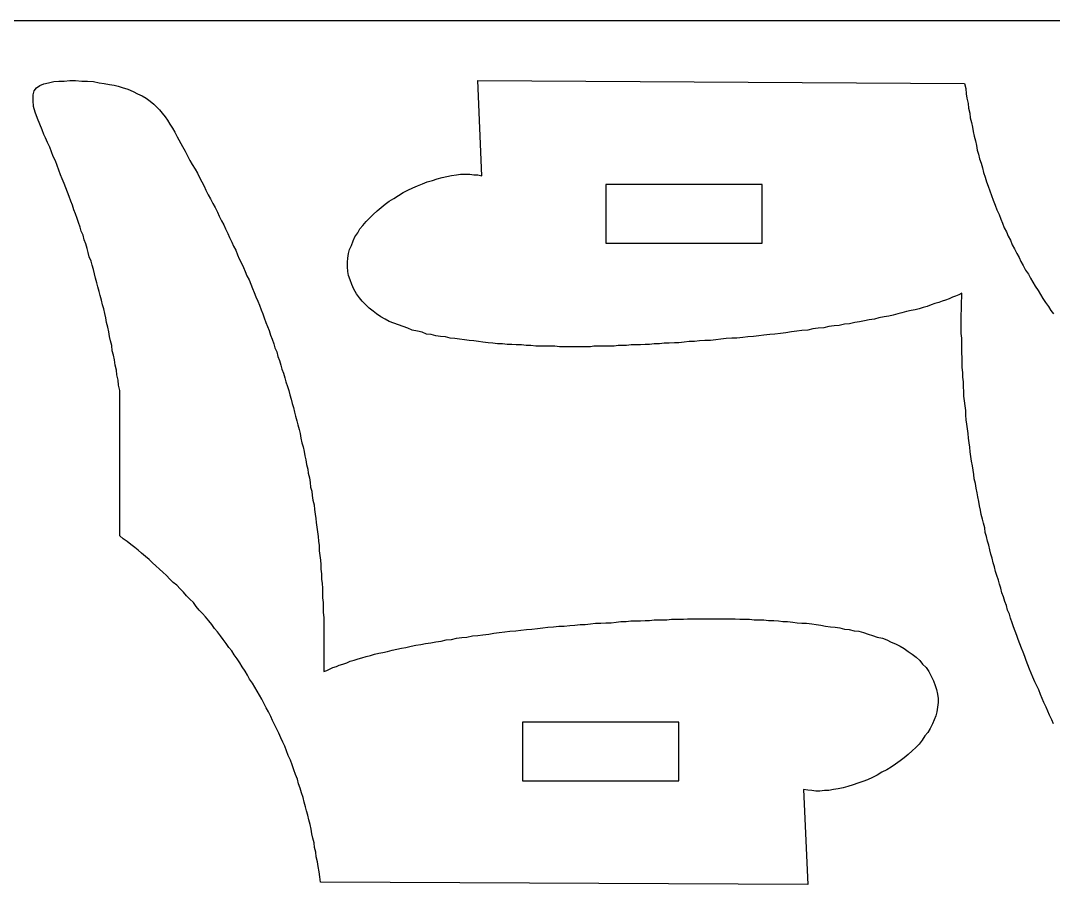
# Model space of a CAD drawing. Extents: x 11 to 591, y 39 to 419.
# Drawn here: x 80.23 to 125.15, y 191.41 to 228.96 of the extents above; entities that cross this region are included whole.
import ezdxf

# ---------------------------------------------------------------- set-up
doc = ezdxf.new("R2010")
doc.units = 0
doc.layers.get('0').update_dxf_attribs({"linetype": 'CONTINUOUS'})

msp = doc.modelspace()

# ---------------------------------------------------------------- linework, layer by layer
at = {"color": 5}
msp.add_line((11.215419, 228.955266), (591.140419, 228.955266), dxfattribs=at)
at = {"color": 3}
for p, q in [((80.815419, 225.905266), (80.915419, 226.030266)), ((80.915419, 226.030266), (81.065419, 226.130266)), ((81.065419, 226.130266), (81.240419, 226.205266)), ((81.240419, 226.205266), (81.440419, 226.255266)), ((81.440419, 226.255266), (81.665419, 226.305266)), ((81.665419, 226.305266), (81.890419, 226.330266)), ((81.890419, 226.330266), (82.115419, 226.330266)), ((82.115419, 226.330266), (82.365419, 226.355266)), ((82.365419, 226.355266), (82.615419, 226.355266)), ((82.615419, 226.355266), (82.890419, 226.330266)), ((82.890419, 226.330266), (83.140419, 226.330266)), ((83.140419, 226.330266), (83.390419, 226.305266)), ((83.390419, 226.305266), (83.640419, 226.255266)), ((83.640419, 226.255266), (83.865419, 226.230266)), ((83.865419, 226.230266), (84.090419, 226.180266)), ((84.090419, 226.180266), (84.290419, 226.155266)), ((84.290419, 226.155266), (84.465419, 226.105266)), ((84.465419, 226.105266), (84.640419, 226.055266)), ((84.640419, 226.055266), (84.890419, 225.980266)), ((84.890419, 225.980266), (85.115419, 225.880266)), ((100.290419, 222.205266), (100.115419, 226.355266)), ((100.115419, 226.355266), (121.290419, 226.230266)), ((121.290419, 226.230266), (121.340419, 226.005266)), ((121.340419, 226.005266), (121.365419, 225.780266)), ((80.765419, 225.730266), (80.815419, 225.905266)), ((80.765419, 225.480266), (80.765419, 225.730266)), ((85.115419, 225.880266), (85.315419, 225.780266)), ((85.315419, 225.780266), (85.515419, 225.680266)), ((85.515419, 225.680266), (85.690419, 225.580266)), ((85.690419, 225.580266), (85.865419, 225.455266)), ((121.365419, 225.780266), (121.390419, 225.580266)), ((121.390419, 225.580266), (121.440419, 225.355266)), ((80.790419, 225.230266), (80.765419, 225.480266)), ((80.865419, 224.980266), (80.790419, 225.230266)), ((85.865419, 225.455266), (86.015419, 225.330266)), ((86.015419, 225.330266), (86.140419, 225.205266)), ((86.140419, 225.205266), (86.265419, 225.080266)), ((86.265419, 225.080266), (86.390419, 224.930266)), ((121.440419, 225.355266), (121.465419, 225.155266)), ((121.465419, 225.155266), (121.515419, 224.930266)), ((80.965419, 224.705266), (80.865419, 224.980266)), ((81.065419, 224.455266), (80.965419, 224.705266)), ((86.390419, 224.930266), (86.515419, 224.780266)), ((86.515419, 224.780266), (86.615419, 224.630266)), ((86.615419, 224.630266), (86.715419, 224.455266)), ((121.515419, 224.930266), (121.540419, 224.730266)), ((121.540419, 224.730266), (121.590419, 224.530266)), ((81.165419, 224.205266), (81.065419, 224.455266)), ((81.240419, 224.005266), (81.165419, 224.205266)), ((86.715419, 224.455266), (86.840419, 224.280266)), ((86.840419, 224.280266), (86.940419, 224.105266)), ((121.590419, 224.530266), (121.640419, 224.330266)), ((121.640419, 224.330266), (121.665419, 224.130266)), ((81.315419, 223.855266), (81.240419, 224.005266)), ((81.390419, 223.655266), (81.315419, 223.855266)), ((86.940419, 224.105266), (87.040419, 223.905266)), ((87.040419, 223.905266), (87.265419, 223.480266)), ((121.665419, 224.130266), (121.715419, 223.930266)), ((121.715419, 223.930266), (121.765419, 223.730266)), ((121.765419, 223.730266), (121.815419, 223.530266)), ((81.490419, 223.455266), (81.390419, 223.655266)), ((81.565419, 223.255266), (81.490419, 223.455266)), ((87.265419, 223.480266), (87.390419, 223.280266)), ((87.390419, 223.280266), (87.490419, 223.080266)), ((121.815419, 223.530266), (121.840419, 223.330266)), ((121.840419, 223.330266), (121.890419, 223.155266)), ((81.640419, 223.055266), (81.565419, 223.255266)), ((81.740419, 222.855266), (81.640419, 223.055266)), ((81.815419, 222.655266), (81.740419, 222.855266)), ((87.490419, 223.080266), (87.590419, 222.880266)), ((87.590419, 222.880266), (87.690419, 222.705266)), ((121.890419, 223.155266), (121.940419, 222.955266)), ((121.940419, 222.955266), (122.015419, 222.755266)), ((81.890419, 222.455266), (81.815419, 222.655266)), ((81.965419, 222.255266), (81.890419, 222.455266)), ((87.690419, 222.705266), (87.815419, 222.505266)), ((87.815419, 222.505266), (87.915419, 222.330266)), ((122.015419, 222.755266), (122.065419, 222.555266)), ((122.065419, 222.555266), (122.115419, 222.355266)), ((82.040419, 222.080266), (81.965419, 222.255266)), ((82.115419, 221.880266), (82.040419, 222.080266)), ((87.915419, 222.330266), (88.015419, 222.130266)), ((88.015419, 222.130266), (88.115419, 221.955266)), ((88.115419, 221.955266), (88.215419, 221.755266)), ((97.715419, 221.855266), (97.915419, 221.955266)), ((97.915419, 221.955266), (98.140419, 222.005266)), ((98.140419, 222.005266), (98.340419, 222.080266)), ((98.340419, 222.080266), (98.565419, 222.130266)), ((98.565419, 222.130266), (98.765419, 222.180266)), ((98.765419, 222.180266), (98.965419, 222.230266)), ((98.965419, 222.230266), (99.190419, 222.255266)), ((99.190419, 222.255266), (99.365419, 222.280266)), ((99.365419, 222.280266), (99.565419, 222.280266)), ((99.565419, 222.280266), (99.765419, 222.280266)), ((99.765419, 222.280266), (99.940419, 222.255266)), ((99.940419, 222.255266), (100.115419, 222.255266)), ((100.115419, 222.255266), (100.290419, 222.205266)), ((122.115419, 222.355266), (122.190419, 222.155266)), ((122.190419, 222.155266), (122.240419, 221.955266)), ((122.240419, 221.955266), (122.315419, 221.755266)), ((82.190419, 221.680266), (82.115419, 221.880266)), ((82.265419, 221.505266), (82.190419, 221.680266)), ((82.340419, 221.305266), (82.265419, 221.505266)), ((88.215419, 221.755266), (88.290419, 221.580266)), ((88.290419, 221.580266), (88.390419, 221.380266)), ((96.665419, 221.355266), (96.865419, 221.480266)), ((96.865419, 221.480266), (97.065419, 221.580266)), ((97.065419, 221.580266), (97.290419, 221.680266)), ((97.290419, 221.680266), (97.490419, 221.780266)), ((97.490419, 221.780266), (97.715419, 221.855266)), ((122.315419, 221.755266), (122.390419, 221.555266)), ((122.390419, 221.555266), (122.465419, 221.355266)), ((82.415419, 221.105266), (82.340419, 221.305266)), ((82.490419, 220.930266), (82.415419, 221.105266)), ((88.390419, 221.380266), (88.490419, 221.205266)), ((88.490419, 221.205266), (88.590419, 221.005266)), ((96.090419, 220.980266), (96.265419, 221.105266)), ((96.265419, 221.105266), (96.465419, 221.230266)), ((96.465419, 221.230266), (96.665419, 221.355266)), ((122.465419, 221.355266), (122.540419, 221.155266)), ((122.540419, 221.155266), (122.615419, 220.930266)), ((82.540419, 220.730266), (82.490419, 220.930266)), ((82.615419, 220.555266), (82.540419, 220.730266)), ((88.590419, 221.005266), (88.690419, 220.830266)), ((88.690419, 220.830266), (88.790419, 220.630266)), ((88.790419, 220.630266), (88.865419, 220.455266)), ((95.565419, 220.530266), (95.740419, 220.680266)), ((95.740419, 220.680266), (95.915419, 220.830266)), ((95.915419, 220.830266), (96.090419, 220.980266)), ((122.615419, 220.930266), (122.690419, 220.730266)), ((122.690419, 220.730266), (122.790419, 220.530266)), ((82.690419, 220.355266), (82.615419, 220.555266)), ((82.740419, 220.180266), (82.690419, 220.355266)), ((82.815419, 219.980266), (82.740419, 220.180266)), ((88.865419, 220.455266), (88.965419, 220.255266)), ((88.965419, 220.255266), (89.065419, 220.080266)), ((95.115419, 220.055266), (95.265419, 220.230266)), ((95.265419, 220.230266), (95.415419, 220.380266)), ((95.415419, 220.380266), (95.565419, 220.530266)), ((122.790419, 220.530266), (122.865419, 220.330266)), ((122.865419, 220.330266), (122.940419, 220.155266)), ((122.940419, 220.155266), (123.015419, 219.955266)), ((82.865419, 219.805266), (82.815419, 219.980266)), ((82.940419, 219.630266), (82.865419, 219.805266)), ((89.065419, 220.080266), (89.140419, 219.905266)), ((89.140419, 219.905266), (89.240419, 219.705266)), ((89.240419, 219.705266), (89.315419, 219.530266)), ((94.765419, 219.555266), (94.890419, 219.730266)), ((94.890419, 219.730266), (94.990419, 219.905266)), ((94.990419, 219.905266), (95.115419, 220.055266)), ((123.015419, 219.955266), (123.115419, 219.780266)), ((123.115419, 219.780266), (123.190419, 219.580266)), ((82.990419, 219.430266), (82.940419, 219.630266)), ((83.065419, 219.255266), (82.990419, 219.430266)), ((83.115419, 219.055266), (83.065419, 219.255266)), ((89.315419, 219.530266), (89.415419, 219.330266)), ((89.415419, 219.330266), (89.490419, 219.155266)), ((94.615419, 219.180266), (94.690419, 219.380266)), ((94.690419, 219.380266), (94.765419, 219.555266)), ((123.190419, 219.580266), (123.290419, 219.405266)), ((123.290419, 219.405266), (123.365419, 219.205266)), ((83.165419, 218.880266), (83.115419, 219.055266)), ((83.215419, 218.680266), (83.165419, 218.880266)), ((89.490419, 219.155266), (89.590419, 218.980266)), ((89.590419, 218.980266), (89.665419, 218.780266)), ((94.465419, 218.630266), (94.490419, 218.830266)), ((94.490419, 218.830266), (94.540419, 219.005266)), ((94.540419, 219.005266), (94.615419, 219.180266)), ((123.365419, 219.205266), (123.465419, 219.030266)), ((123.465419, 219.030266), (123.565419, 218.830266)), ((123.565419, 218.830266), (123.665419, 218.655266)), ((83.290419, 218.505266), (83.215419, 218.680266)), ((83.340419, 218.330266), (83.290419, 218.505266)), ((89.665419, 218.780266), (89.740419, 218.605266)), ((89.740419, 218.605266), (89.840419, 218.405266)), ((89.840419, 218.405266), (89.915419, 218.230266)), ((94.440419, 218.455266), (94.465419, 218.630266)), ((94.440419, 218.255266), (94.440419, 218.455266)), ((123.665419, 218.655266), (123.740419, 218.480266)), ((123.740419, 218.480266), (123.840419, 218.305266)), ((83.390419, 218.130266), (83.340419, 218.330266)), ((83.440419, 217.955266), (83.390419, 218.130266)), ((83.490419, 217.755266), (83.440419, 217.955266)), ((89.915419, 218.230266), (89.990419, 218.055266)), ((89.990419, 218.055266), (90.065419, 217.855266)), ((94.465419, 218.055266), (94.440419, 218.255266)), ((94.490419, 217.880266), (94.465419, 218.055266)), ((123.840419, 218.305266), (123.940419, 218.105266)), ((123.940419, 218.105266), (124.065419, 217.930266)), ((124.065419, 217.930266), (124.165419, 217.755266)), ((83.540419, 217.555266), (83.490419, 217.755266)), ((83.590419, 217.380266), (83.540419, 217.555266)), ((90.065419, 217.855266), (90.165419, 217.680266)), ((90.165419, 217.680266), (90.240419, 217.505266)), ((90.240419, 217.505266), (90.315419, 217.305266)), ((94.565419, 217.680266), (94.490419, 217.880266)), ((94.640419, 217.480266), (94.565419, 217.680266)), ((94.715419, 217.280266), (94.640419, 217.480266)), ((124.165419, 217.755266), (124.265419, 217.580266)), ((124.265419, 217.580266), (124.365419, 217.405266)), ((83.640419, 217.180266), (83.590419, 217.380266)), ((83.690419, 217.005266), (83.640419, 217.180266)), ((83.740419, 216.805266), (83.690419, 217.005266)), ((90.315419, 217.305266), (90.390419, 217.130266)), ((90.390419, 217.130266), (90.465419, 216.955266)), ((94.840419, 217.080266), (94.715419, 217.280266)), ((94.965419, 216.905266), (94.840419, 217.080266)), ((121.040419, 217.030266), (120.890419, 216.980266)), ((121.165419, 217.105266), (121.040419, 217.030266)), ((121.140419, 216.005266), (121.165419, 217.105266)), ((124.365419, 217.405266), (124.490419, 217.230266)), ((124.490419, 217.230266), (124.590419, 217.055266)), ((124.590419, 217.055266), (124.690419, 216.880266)), ((83.790419, 216.605266), (83.740419, 216.805266)), ((83.840419, 216.430266), (83.790419, 216.605266)), ((90.465419, 216.955266), (90.540419, 216.755266)), ((90.540419, 216.755266), (90.615419, 216.580266)), ((90.615419, 216.580266), (90.690419, 216.380266)), ((95.090419, 216.755266), (94.965419, 216.905266)), ((95.240419, 216.605266), (95.090419, 216.755266)), ((95.390419, 216.455266), (95.240419, 216.605266)), ((119.840419, 216.605266), (119.665419, 216.530266)), ((119.990419, 216.655266), (119.840419, 216.605266)), ((120.165419, 216.705266), (119.990419, 216.655266)), ((120.315419, 216.755266), (120.165419, 216.705266)), ((120.465419, 216.805266), (120.315419, 216.755266)), ((120.615419, 216.855266), (120.465419, 216.805266)), ((120.765419, 216.930266), (120.615419, 216.855266)), ((120.890419, 216.980266), (120.765419, 216.930266)), ((124.690419, 216.880266), (124.815419, 216.705266)), ((124.815419, 216.705266), (124.940419, 216.530266)), ((83.890419, 216.230266), (83.840419, 216.430266)), ((83.940419, 216.030266), (83.890419, 216.230266)), ((90.690419, 216.380266), (90.765419, 216.205266)), ((90.765419, 216.205266), (90.815419, 216.030266)), ((95.565419, 216.330266), (95.390419, 216.455266)), ((95.715419, 216.205266), (95.565419, 216.330266)), ((95.890419, 216.080266), (95.715419, 216.205266)), ((117.990419, 216.105266), (117.790419, 216.080266)), ((118.190419, 216.155266), (117.990419, 216.105266)), ((118.390419, 216.205266), (118.190419, 216.155266)), ((118.565419, 216.255266), (118.390419, 216.205266)), ((118.765419, 216.305266), (118.565419, 216.255266)), ((118.965419, 216.355266), (118.765419, 216.305266)), ((119.140419, 216.380266), (118.965419, 216.355266)), ((119.315419, 216.430266), (119.140419, 216.380266)), ((119.490419, 216.480266), (119.315419, 216.430266)), ((119.665419, 216.530266), (119.490419, 216.480266)), ((124.940419, 216.530266), (125.040419, 216.355266)), ((125.040419, 216.355266), (125.165419, 216.205266)), ((83.965419, 215.830266), (83.940419, 216.030266)), ((84.015419, 215.630266), (83.965419, 215.830266)), ((90.815419, 216.030266), (90.890419, 215.830266)), ((90.890419, 215.830266), (90.965419, 215.655266)), ((90.965419, 215.655266), (91.040419, 215.480266)), ((96.090419, 215.980266), (95.890419, 216.080266)), ((96.265419, 215.880266), (96.090419, 215.980266)), ((96.465419, 215.805266), (96.265419, 215.880266)), ((96.665419, 215.730266), (96.465419, 215.805266)), ((96.865419, 215.655266), (96.665419, 215.730266)), ((97.065419, 215.580266), (96.865419, 215.655266)), ((115.390419, 215.655266), (115.165419, 215.605266)), ((115.615419, 215.680266), (115.390419, 215.655266)), ((115.840419, 215.705266), (115.615419, 215.680266)), ((116.065419, 215.755266), (115.840419, 215.705266)), ((116.290419, 215.780266), (116.065419, 215.755266)), ((116.515419, 215.830266), (116.290419, 215.780266)), ((116.715419, 215.855266), (116.515419, 215.830266)), ((116.940419, 215.905266), (116.715419, 215.855266)), ((117.140419, 215.955266), (116.940419, 215.905266)), ((117.365419, 215.980266), (117.140419, 215.955266)), ((117.565419, 216.030266), (117.365419, 215.980266)), ((117.790419, 216.080266), (117.565419, 216.030266)), ((121.140419, 215.805266), (121.140419, 216.005266)), ((121.140419, 215.580266), (121.140419, 215.805266)), ((84.065419, 215.430266), (84.015419, 215.630266)), ((84.090419, 215.230266), (84.065419, 215.430266)), ((84.140419, 215.030266), (84.090419, 215.230266)), ((91.040419, 215.480266), (91.090419, 215.280266)), ((91.090419, 215.280266), (91.165419, 215.105266)), ((97.265419, 215.505266), (97.065419, 215.580266)), ((97.490419, 215.455266), (97.265419, 215.505266)), ((97.690419, 215.405266), (97.490419, 215.455266)), ((97.890419, 215.330266), (97.690419, 215.405266)), ((98.090419, 215.305266), (97.890419, 215.330266)), ((98.290419, 215.255266), (98.090419, 215.305266)), ((98.490419, 215.230266), (98.290419, 215.255266)), ((98.715419, 215.205266), (98.490419, 215.230266)), ((98.915419, 215.155266), (98.715419, 215.205266)), ((111.865419, 215.205266), (111.640419, 215.180266)), ((112.115419, 215.230266), (111.865419, 215.205266)), ((112.340419, 215.255266), (112.115419, 215.230266)), ((112.565419, 215.280266), (112.340419, 215.255266)), ((112.815419, 215.305266), (112.565419, 215.280266)), ((113.040419, 215.330266), (112.815419, 215.305266)), ((113.290419, 215.355266), (113.040419, 215.330266)), ((113.515419, 215.380266), (113.290419, 215.355266)), ((113.765419, 215.430266), (113.515419, 215.380266)), ((113.990419, 215.455266), (113.765419, 215.430266)), ((114.215419, 215.480266), (113.990419, 215.455266)), ((114.465419, 215.505266), (114.215419, 215.480266)), ((114.690419, 215.555266), (114.465419, 215.505266)), ((114.915419, 215.580266), (114.690419, 215.555266)), ((115.165419, 215.605266), (114.915419, 215.580266)), ((121.140419, 215.355266), (121.140419, 215.580266)), ((121.165419, 215.155266), (121.140419, 215.355266)), ((84.190419, 214.830266), (84.140419, 215.030266)), ((84.215419, 214.605266), (84.190419, 214.830266)), ((91.165419, 215.105266), (91.240419, 214.905266)), ((91.240419, 214.905266), (91.290419, 214.730266)), ((99.115419, 215.130266), (98.915419, 215.155266)), ((99.315419, 215.105266), (99.115419, 215.130266)), ((99.540419, 215.080266), (99.315419, 215.105266)), ((99.740419, 215.055266), (99.540419, 215.080266)), ((99.940419, 215.030266), (99.740419, 215.055266)), ((100.140419, 215.005266), (99.940419, 215.030266)), ((100.340419, 214.980266), (100.140419, 215.005266)), ((100.565419, 214.955266), (100.340419, 214.980266)), ((100.765419, 214.930266), (100.565419, 214.955266)), ((100.965419, 214.905266), (100.765419, 214.930266)), ((101.190419, 214.905266), (100.965419, 214.905266)), ((101.390419, 214.880266), (101.190419, 214.905266)), ((101.590419, 214.880266), (101.390419, 214.880266)), ((101.790419, 214.855266), (101.590419, 214.880266)), ((102.015419, 214.855266), (101.790419, 214.855266)), ((102.215419, 214.830266), (102.015419, 214.855266)), ((102.415419, 214.830266), (102.215419, 214.830266)), ((102.640419, 214.805266), (102.415419, 214.830266)), ((102.840419, 214.805266), (102.640419, 214.805266)), ((103.040419, 214.805266), (102.840419, 214.805266)), ((103.240419, 214.805266), (103.040419, 214.805266)), ((103.465419, 214.805266), (103.240419, 214.805266)), ((103.665419, 214.780266), (103.465419, 214.805266)), ((103.865419, 214.780266), (103.665419, 214.780266)), ((104.090419, 214.780266), (103.865419, 214.780266)), ((104.290419, 214.780266), (104.090419, 214.780266)), ((104.415419, 214.780266), (104.290419, 214.780266)), ((104.565419, 214.780266), (104.415419, 214.780266)), ((104.715419, 214.780266), (104.565419, 214.780266)), ((104.865419, 214.780266), (104.715419, 214.780266)), ((105.015419, 214.780266), (104.865419, 214.780266)), ((105.165419, 214.805266), (105.015419, 214.780266)), ((105.340419, 214.805266), (105.165419, 214.805266)), ((105.515419, 214.805266), (105.340419, 214.805266)), ((105.690419, 214.805266), (105.515419, 214.805266)), ((105.865419, 214.805266), (105.690419, 214.805266)), ((106.040419, 214.805266), (105.865419, 214.805266)), ((106.215419, 214.830266), (106.040419, 214.805266)), ((106.415419, 214.830266), (106.215419, 214.830266)), ((106.590419, 214.830266), (106.415419, 214.830266)), ((106.790419, 214.855266), (106.590419, 214.830266)), ((106.990419, 214.855266), (106.790419, 214.855266)), ((107.190419, 214.855266), (106.990419, 214.855266)), ((107.390419, 214.880266), (107.190419, 214.855266)), ((107.590419, 214.880266), (107.390419, 214.880266)), ((107.790419, 214.905266), (107.590419, 214.880266)), ((108.015419, 214.905266), (107.790419, 214.905266)), ((108.215419, 214.930266), (108.015419, 214.905266)), ((108.440419, 214.930266), (108.215419, 214.930266)), ((108.665419, 214.955266), (108.440419, 214.930266)), ((108.865419, 214.955266), (108.665419, 214.955266)), ((109.090419, 214.980266), (108.865419, 214.955266)), ((109.315419, 215.005266), (109.090419, 214.980266)), ((109.540419, 215.005266), (109.315419, 215.005266)), ((109.765419, 215.030266), (109.540419, 215.005266)), ((109.990419, 215.055266), (109.765419, 215.030266)), ((110.240419, 215.055266), (109.990419, 215.055266)), ((110.465419, 215.080266), (110.240419, 215.055266)), ((110.690419, 215.105266), (110.465419, 215.080266)), ((110.915419, 215.130266), (110.690419, 215.105266)), ((111.165419, 215.155266), (110.915419, 215.130266)), ((111.390419, 215.155266), (111.165419, 215.155266)), ((111.640419, 215.180266), (111.390419, 215.155266)), ((121.165419, 214.930266), (121.165419, 215.155266)), ((121.165419, 214.730266), (121.165419, 214.930266)), ((84.265419, 214.405266), (84.215419, 214.605266)), ((84.315419, 214.205266), (84.265419, 214.405266)), ((91.290419, 214.730266), (91.365419, 214.555266)), ((91.365419, 214.555266), (91.415419, 214.355266)), ((91.415419, 214.355266), (91.490419, 214.180266)), ((121.165419, 214.505266), (121.165419, 214.730266)), ((121.190419, 214.305266), (121.165419, 214.505266)), ((121.190419, 214.080266), (121.190419, 214.305266)), ((84.340419, 213.980266), (84.315419, 214.205266)), ((84.390419, 213.755266), (84.340419, 213.980266)), ((91.490419, 214.180266), (91.540419, 213.980266)), ((91.540419, 213.980266), (91.590419, 213.805266)), ((121.190419, 213.880266), (121.190419, 214.080266)), ((121.215419, 213.655266), (121.190419, 213.880266)), ((84.415419, 213.555266), (84.390419, 213.755266)), ((84.465419, 213.330266), (84.415419, 213.555266)), ((91.590419, 213.805266), (91.665419, 213.630266)), ((91.665419, 213.630266), (91.715419, 213.430266)), ((91.715419, 213.430266), (91.765419, 213.255266)), ((121.215419, 213.455266), (121.215419, 213.655266)), ((121.240419, 213.255266), (121.215419, 213.455266)), ((84.490419, 213.105266), (84.465419, 213.330266)), ((84.540419, 212.880266), (84.490419, 213.105266)), ((91.765419, 213.255266), (91.840419, 213.055266)), ((91.840419, 213.055266), (91.890419, 212.880266)), ((121.240419, 213.030266), (121.240419, 213.255266)), ((121.265419, 212.830266), (121.240419, 213.030266)), ((84.540419, 206.555266), (84.540419, 212.880266)), ((91.890419, 212.880266), (91.940419, 212.680266)), ((91.940419, 212.680266), (91.990419, 212.505266)), ((91.990419, 212.505266), (92.040419, 212.305266)), ((121.265419, 212.630266), (121.265419, 212.830266)), ((121.290419, 212.430266), (121.265419, 212.630266)), ((92.040419, 212.305266), (92.090419, 212.130266)), ((92.090419, 212.130266), (92.140419, 211.930266)), ((121.315419, 212.205266), (121.290419, 212.430266)), ((121.340419, 212.005266), (121.315419, 212.205266)), ((92.140419, 211.930266), (92.190419, 211.755266)), ((92.190419, 211.755266), (92.240419, 211.555266)), ((121.340419, 211.805266), (121.340419, 212.005266)), ((121.365419, 211.605266), (121.340419, 211.805266)), ((121.390419, 211.405266), (121.365419, 211.605266)), ((92.240419, 211.555266), (92.290419, 211.380266)), ((92.290419, 211.380266), (92.340419, 211.180266)), ((92.340419, 211.180266), (92.390419, 211.005266)), ((121.415419, 211.205266), (121.390419, 211.405266)), ((121.440419, 211.005266), (121.415419, 211.205266)), ((92.390419, 211.005266), (92.415419, 210.805266)), ((92.415419, 210.805266), (92.465419, 210.605266)), ((121.465419, 210.805266), (121.440419, 211.005266)), ((121.490419, 210.605266), (121.465419, 210.805266)), ((92.465419, 210.605266), (92.515419, 210.430266)), ((92.515419, 210.430266), (92.565419, 210.230266)), ((121.515419, 210.405266), (121.490419, 210.605266)), ((121.540419, 210.205266), (121.515419, 210.405266)), ((92.565419, 210.230266), (92.590419, 210.030266)), ((92.590419, 210.030266), (92.640419, 209.855266)), ((92.640419, 209.855266), (92.665419, 209.655266)), ((121.565419, 210.005266), (121.540419, 210.205266)), ((121.590419, 209.805266), (121.565419, 210.005266)), ((121.640419, 209.605266), (121.590419, 209.805266)), ((92.665419, 209.655266), (92.715419, 209.455266)), ((92.715419, 209.455266), (92.740419, 209.280266)), ((121.665419, 209.405266), (121.640419, 209.605266)), ((121.690419, 209.230266), (121.665419, 209.405266)), ((92.740419, 209.280266), (92.790419, 209.080266)), ((92.790419, 209.080266), (92.815419, 208.880266)), ((121.715419, 209.030266), (121.690419, 209.230266)), ((121.765419, 208.830266), (121.715419, 209.030266)), ((92.815419, 208.880266), (92.840419, 208.680266)), ((92.840419, 208.680266), (92.890419, 208.505266)), ((92.890419, 208.505266), (92.915419, 208.305266)), ((121.790419, 208.630266), (121.765419, 208.830266)), ((121.840419, 208.430266), (121.790419, 208.630266)), ((92.915419, 208.305266), (92.940419, 208.105266)), ((92.940419, 208.105266), (92.990419, 207.905266)), ((121.865419, 208.255266), (121.840419, 208.430266)), ((121.915419, 208.055266), (121.865419, 208.255266)), ((121.940419, 207.855266), (121.915419, 208.055266)), ((92.990419, 207.905266), (93.015419, 207.705266)), ((93.015419, 207.705266), (93.040419, 207.505266)), ((121.990419, 207.680266), (121.940419, 207.855266)), ((122.015419, 207.480266), (121.990419, 207.680266)), ((93.040419, 207.505266), (93.065419, 207.305266)), ((93.065419, 207.305266), (93.090419, 207.130266)), ((93.090419, 207.130266), (93.115419, 206.930266)), ((122.065419, 207.280266), (122.015419, 207.480266)), ((122.115419, 207.105266), (122.065419, 207.280266)), ((122.165419, 206.905266), (122.115419, 207.105266)), ((93.115419, 206.930266), (93.140419, 206.730266)), ((93.140419, 206.730266), (93.165419, 206.530266)), ((122.190419, 206.705266), (122.165419, 206.905266)), ((122.240419, 206.530266), (122.190419, 206.705266)), ((84.690419, 206.430266), (84.540419, 206.555266)), ((84.865419, 206.305266), (84.690419, 206.430266)), ((85.015419, 206.180266), (84.865419, 206.305266)), ((93.165419, 206.530266), (93.190419, 206.330266)), ((93.190419, 206.330266), (93.215419, 206.130266)), ((122.290419, 206.330266), (122.240419, 206.530266)), ((122.340419, 206.155266), (122.290419, 206.330266)), ((85.190419, 206.055266), (85.015419, 206.180266)), ((85.340419, 205.930266), (85.190419, 206.055266)), ((85.490419, 205.805266), (85.340419, 205.930266)), ((85.665419, 205.655266), (85.490419, 205.805266)), ((93.215419, 206.130266), (93.215419, 205.905266)), ((93.215419, 205.905266), (93.240419, 205.705266)), ((122.390419, 205.955266), (122.340419, 206.155266)), ((122.440419, 205.755266), (122.390419, 205.955266)), ((85.815419, 205.530266), (85.665419, 205.655266)), ((85.965419, 205.380266), (85.815419, 205.530266)), ((86.115419, 205.255266), (85.965419, 205.380266)), ((93.240419, 205.705266), (93.265419, 205.505266)), ((93.265419, 205.505266), (93.290419, 205.305266)), ((122.490419, 205.580266), (122.440419, 205.755266)), ((122.540419, 205.380266), (122.490419, 205.580266)), ((122.590419, 205.205266), (122.540419, 205.380266)), ((86.265419, 205.105266), (86.115419, 205.255266)), ((86.415419, 204.980266), (86.265419, 205.105266)), ((86.565419, 204.830266), (86.415419, 204.980266)), ((93.290419, 205.305266), (93.290419, 205.105266)), ((93.290419, 205.105266), (93.315419, 204.905266)), ((93.315419, 204.905266), (93.315419, 204.680266)), ((122.640419, 205.005266), (122.590419, 205.205266)), ((122.690419, 204.830266), (122.640419, 205.005266)), ((86.715419, 204.680266), (86.565419, 204.830266)), ((86.865419, 204.530266), (86.715419, 204.680266)), ((87.015419, 204.405266), (86.865419, 204.530266)), ((93.315419, 204.680266), (93.340419, 204.480266)), ((93.340419, 204.480266), (93.365419, 204.280266)), ((122.765419, 204.630266), (122.690419, 204.830266)), ((122.815419, 204.455266), (122.765419, 204.630266)), ((122.865419, 204.280266), (122.815419, 204.455266)), ((87.165419, 204.255266), (87.015419, 204.405266)), ((87.315419, 204.105266), (87.165419, 204.255266)), ((87.440419, 203.955266), (87.315419, 204.105266)), ((93.365419, 204.280266), (93.365419, 204.080266)), ((93.365419, 204.080266), (93.365419, 203.855266)), ((122.915419, 204.080266), (122.865419, 204.280266)), ((122.990419, 203.905266), (122.915419, 204.080266)), ((87.590419, 203.805266), (87.440419, 203.955266)), ((87.740419, 203.655266), (87.590419, 203.805266)), ((87.865419, 203.480266), (87.740419, 203.655266)), ((93.365419, 203.855266), (93.390419, 203.655266)), ((93.390419, 203.655266), (93.390419, 203.430266)), ((123.040419, 203.705266), (122.990419, 203.905266)), ((123.115419, 203.530266), (123.040419, 203.705266)), ((123.165419, 203.330266), (123.115419, 203.530266)), ((87.990419, 203.330266), (87.865419, 203.480266)), ((88.140419, 203.180266), (87.990419, 203.330266)), ((88.265419, 203.030266), (88.140419, 203.180266)), ((93.390419, 203.430266), (93.390419, 203.230266)), ((93.390419, 203.230266), (93.415419, 203.005266)), ((123.240419, 203.155266), (123.165419, 203.330266)), ((123.290419, 202.980266), (123.240419, 203.155266)), ((88.415419, 202.855266), (88.265419, 203.030266)), ((88.540419, 202.705266), (88.415419, 202.855266)), ((88.665419, 202.530266), (88.540419, 202.705266)), ((93.415419, 203.005266), (93.415419, 202.805266)), ((93.415419, 202.805266), (93.415419, 202.580266)), ((103.415419, 202.605266), (103.640419, 202.630266)), ((103.640419, 202.630266), (103.865419, 202.630266)), ((103.865419, 202.630266), (104.115419, 202.655266)), ((104.115419, 202.655266), (104.340419, 202.680266)), ((104.340419, 202.680266), (104.565419, 202.705266)), ((104.565419, 202.705266), (104.790419, 202.705266)), ((104.790419, 202.705266), (105.015419, 202.730266)), ((105.015419, 202.730266), (105.240419, 202.755266)), ((105.240419, 202.755266), (105.465419, 202.755266)), ((105.465419, 202.755266), (105.690419, 202.780266)), ((105.690419, 202.780266), (105.915419, 202.780266)), ((105.915419, 202.780266), (106.140419, 202.805266)), ((106.140419, 202.805266), (106.340419, 202.830266)), ((106.340419, 202.830266), (106.565419, 202.830266)), ((106.565419, 202.830266), (106.765419, 202.855266)), ((106.765419, 202.855266), (106.990419, 202.855266)), ((106.990419, 202.855266), (107.190419, 202.855266)), ((107.190419, 202.855266), (107.390419, 202.880266)), ((107.390419, 202.880266), (107.590419, 202.880266)), ((107.590419, 202.880266), (107.790419, 202.905266)), ((107.790419, 202.905266), (107.965419, 202.905266)), ((107.965419, 202.905266), (108.165419, 202.905266)), ((108.165419, 202.905266), (108.340419, 202.905266)), ((108.340419, 202.905266), (108.540419, 202.930266)), ((108.540419, 202.930266), (108.715419, 202.930266)), ((108.715419, 202.930266), (108.890419, 202.930266)), ((108.890419, 202.930266), (109.065419, 202.930266)), ((109.065419, 202.930266), (109.240419, 202.955266)), ((109.240419, 202.955266), (109.390419, 202.955266)), ((109.390419, 202.955266), (109.540419, 202.955266)), ((109.540419, 202.955266), (109.715419, 202.955266)), ((109.715419, 202.955266), (109.865419, 202.955266)), ((109.865419, 202.955266), (109.990419, 202.955266)), ((109.990419, 202.955266), (110.140419, 202.955266)), ((110.140419, 202.955266), (110.290419, 202.955266)), ((110.290419, 202.955266), (110.490419, 202.955266)), ((110.490419, 202.955266), (110.690419, 202.955266)), ((110.690419, 202.955266), (110.915419, 202.955266)), ((110.915419, 202.955266), (111.115419, 202.955266)), ((111.115419, 202.955266), (111.315419, 202.955266)), ((111.315419, 202.955266), (111.515419, 202.930266)), ((111.515419, 202.930266), (111.740419, 202.930266)), ((111.740419, 202.930266), (111.940419, 202.930266)), ((111.940419, 202.930266), (112.140419, 202.905266)), ((112.140419, 202.905266), (112.365419, 202.905266)), ((112.365419, 202.905266), (112.565419, 202.905266)), ((112.565419, 202.905266), (112.765419, 202.880266)), ((112.765419, 202.880266), (112.990419, 202.880266)), ((112.990419, 202.880266), (113.190419, 202.855266)), ((113.190419, 202.855266), (113.390419, 202.830266)), ((113.390419, 202.830266), (113.590419, 202.830266)), ((113.590419, 202.830266), (113.815419, 202.805266)), ((113.815419, 202.805266), (114.015419, 202.780266)), ((114.015419, 202.780266), (114.215419, 202.755266)), ((114.215419, 202.755266), (114.415419, 202.755266)), ((114.415419, 202.755266), (114.640419, 202.730266)), ((114.640419, 202.730266), (114.840419, 202.705266)), ((114.840419, 202.705266), (115.040419, 202.680266)), ((115.040419, 202.680266), (115.240419, 202.630266)), ((115.240419, 202.630266), (115.465419, 202.605266)), ((123.365419, 202.780266), (123.290419, 202.980266)), ((123.415419, 202.605266), (123.365419, 202.780266)), ((88.790419, 202.380266), (88.665419, 202.530266)), ((88.915419, 202.205266), (88.790419, 202.380266)), ((89.040419, 202.055266), (88.915419, 202.205266)), ((93.415419, 202.580266), (93.415419, 202.380266)), ((93.415419, 202.380266), (93.415419, 202.155266)), ((99.640419, 202.155266), (99.890419, 202.205266)), ((99.890419, 202.205266), (100.115419, 202.230266)), ((100.115419, 202.230266), (100.340419, 202.255266)), ((100.340419, 202.255266), (100.590419, 202.280266)), ((100.590419, 202.280266), (100.815419, 202.330266)), ((100.815419, 202.330266), (101.040419, 202.355266)), ((101.040419, 202.355266), (101.290419, 202.380266)), ((101.290419, 202.380266), (101.515419, 202.405266)), ((101.515419, 202.405266), (101.765419, 202.430266)), ((101.765419, 202.430266), (101.990419, 202.455266)), ((101.990419, 202.455266), (102.240419, 202.480266)), ((102.240419, 202.480266), (102.465419, 202.505266)), ((102.465419, 202.505266), (102.715419, 202.530266)), ((102.715419, 202.530266), (102.940419, 202.555266)), ((102.940419, 202.555266), (103.165419, 202.580266)), ((103.165419, 202.580266), (103.415419, 202.605266)), ((115.465419, 202.605266), (115.665419, 202.580266)), ((115.665419, 202.580266), (115.865419, 202.555266)), ((115.865419, 202.555266), (116.065419, 202.505266)), ((116.065419, 202.505266), (116.265419, 202.480266)), ((116.265419, 202.480266), (116.490419, 202.430266)), ((116.490419, 202.430266), (116.690419, 202.405266)), ((116.690419, 202.405266), (116.890419, 202.355266)), ((116.890419, 202.355266), (117.090419, 202.280266)), ((117.090419, 202.280266), (117.290419, 202.230266)), ((117.290419, 202.230266), (117.490419, 202.155266)), ((123.490419, 202.405266), (123.415419, 202.605266)), ((123.565419, 202.230266), (123.490419, 202.405266)), ((123.615419, 202.055266), (123.565419, 202.230266)), ((89.165419, 201.880266), (89.040419, 202.055266)), ((89.290419, 201.705266), (89.165419, 201.880266)), ((93.415419, 202.155266), (93.415419, 201.955266)), ((93.415419, 201.955266), (93.415419, 201.730266)), ((93.415419, 201.730266), (93.415419, 200.655266)), ((96.990419, 201.705266), (97.215419, 201.755266)), ((97.215419, 201.755266), (97.415419, 201.805266)), ((97.415419, 201.805266), (97.640419, 201.830266)), ((97.640419, 201.830266), (97.840419, 201.880266)), ((97.840419, 201.880266), (98.065419, 201.905266)), ((98.065419, 201.905266), (98.290419, 201.955266)), ((98.290419, 201.955266), (98.515419, 201.980266)), ((98.515419, 201.980266), (98.740419, 202.030266)), ((98.740419, 202.030266), (98.965419, 202.055266)), ((98.965419, 202.055266), (99.190419, 202.105266)), ((99.190419, 202.105266), (99.415419, 202.130266)), ((99.415419, 202.130266), (99.640419, 202.155266)), ((117.490419, 202.155266), (117.715419, 202.105266)), ((117.715419, 202.105266), (117.915419, 202.030266)), ((117.915419, 202.030266), (118.090419, 201.930266)), ((118.090419, 201.930266), (118.290419, 201.855266)), ((118.290419, 201.855266), (118.490419, 201.755266)), ((118.490419, 201.755266), (118.665419, 201.655266)), ((123.690419, 201.855266), (123.615419, 202.055266)), ((123.765419, 201.680266), (123.690419, 201.855266)), ((89.415419, 201.555266), (89.290419, 201.705266)), ((89.515419, 201.380266), (89.415419, 201.555266)), ((89.640419, 201.205266), (89.515419, 201.380266)), ((95.065419, 201.255266), (95.265419, 201.305266)), ((95.265419, 201.305266), (95.440419, 201.355266)), ((95.440419, 201.355266), (95.615419, 201.405266)), ((95.615419, 201.405266), (95.815419, 201.455266)), ((95.815419, 201.455266), (95.990419, 201.480266)), ((95.990419, 201.480266), (96.190419, 201.530266)), ((96.190419, 201.530266), (96.390419, 201.580266)), ((96.390419, 201.580266), (96.590419, 201.630266)), ((96.590419, 201.630266), (96.790419, 201.680266)), ((96.790419, 201.680266), (96.990419, 201.705266)), ((118.665419, 201.655266), (118.840419, 201.530266)), ((118.840419, 201.530266), (119.015419, 201.405266)), ((119.015419, 201.405266), (119.190419, 201.280266)), ((119.190419, 201.280266), (119.340419, 201.130266)), ((123.840419, 201.505266), (123.765419, 201.680266)), ((123.915419, 201.305266), (123.840419, 201.505266)), ((123.965419, 201.130266), (123.915419, 201.305266)), ((89.765419, 201.030266), (89.640419, 201.205266)), ((89.865419, 200.855266), (89.765419, 201.030266)), ((89.990419, 200.680266), (89.865419, 200.855266)), ((93.665419, 200.755266), (93.815419, 200.830266)), ((93.815419, 200.830266), (93.965419, 200.880266)), ((93.965419, 200.880266), (94.090419, 200.930266)), ((94.090419, 200.930266), (94.240419, 200.980266)), ((94.240419, 200.980266), (94.415419, 201.030266)), ((94.415419, 201.030266), (94.565419, 201.105266)), ((94.565419, 201.105266), (94.740419, 201.155266)), ((94.740419, 201.155266), (94.915419, 201.205266)), ((94.915419, 201.205266), (95.065419, 201.255266)), ((119.340419, 201.130266), (119.465419, 200.980266)), ((119.465419, 200.980266), (119.615419, 200.830266)), ((119.615419, 200.830266), (119.740419, 200.655266)), ((124.040419, 200.955266), (123.965419, 201.130266)), ((124.115419, 200.755266), (124.040419, 200.955266)), ((90.090419, 200.505266), (89.990419, 200.680266)), ((90.190419, 200.330266), (90.090419, 200.505266)), ((93.415419, 200.655266), (93.540419, 200.705266)), ((93.540419, 200.705266), (93.665419, 200.755266)), ((119.740419, 200.655266), (119.840419, 200.455266)), ((119.840419, 200.455266), (119.940419, 200.255266)), ((124.190419, 200.580266), (124.115419, 200.755266)), ((124.265419, 200.405266), (124.190419, 200.580266)), ((124.340419, 200.205266), (124.265419, 200.405266)), ((90.315419, 200.155266), (90.190419, 200.330266)), ((90.415419, 199.980266), (90.315419, 200.155266)), ((90.515419, 199.805266), (90.415419, 199.980266)), ((119.940419, 200.255266), (120.015419, 200.055266)), ((120.015419, 200.055266), (120.065419, 199.880266)), ((124.440419, 200.030266), (124.340419, 200.205266)), ((124.515419, 199.855266), (124.440419, 200.030266)), ((90.615419, 199.630266), (90.515419, 199.805266)), ((90.715419, 199.455266), (90.615419, 199.630266)), ((120.065419, 199.880266), (120.115419, 199.680266)), ((120.115419, 199.680266), (120.140419, 199.480266)), ((120.140419, 199.480266), (120.140419, 199.305266)), ((124.590419, 199.655266), (124.515419, 199.855266)), ((124.665419, 199.480266), (124.590419, 199.655266)), ((124.740419, 199.305266), (124.665419, 199.480266)), ((90.815419, 199.255266), (90.715419, 199.455266)), ((90.915419, 199.080266), (90.815419, 199.255266)), ((91.015419, 198.905266), (90.915419, 199.080266)), ((120.115419, 199.105266), (120.090419, 198.905266)), ((120.140419, 199.305266), (120.115419, 199.105266)), ((124.840419, 199.105266), (124.740419, 199.305266)), ((124.915419, 198.930266), (124.840419, 199.105266)), ((91.115419, 198.705266), (91.015419, 198.905266)), ((91.190419, 198.530266), (91.115419, 198.705266)), ((120.040419, 198.730266), (119.965419, 198.555266)), ((120.090419, 198.905266), (120.040419, 198.730266)), ((124.990419, 198.755266), (124.915419, 198.930266)), ((125.090419, 198.555266), (124.990419, 198.755266)), ((91.290419, 198.330266), (91.190419, 198.530266)), ((91.365419, 198.155266), (91.290419, 198.330266)), ((91.465419, 197.980266), (91.365419, 198.155266)), ((119.790419, 198.180266), (119.690419, 198.005266)), ((119.890419, 198.380266), (119.790419, 198.180266)), ((119.965419, 198.555266), (119.890419, 198.380266)), ((125.165419, 198.380266), (125.090419, 198.555266)), ((91.540419, 197.780266), (91.465419, 197.980266)), ((91.640419, 197.580266), (91.540419, 197.780266)), ((119.440419, 197.680266), (119.315419, 197.505266)), ((119.565419, 197.855266), (119.440419, 197.680266)), ((119.690419, 198.005266), (119.565419, 197.855266)), ((91.715419, 197.405266), (91.640419, 197.580266)), ((91.790419, 197.205266), (91.715419, 197.405266)), ((119.165419, 197.355266), (119.015419, 197.205266)), ((119.315419, 197.505266), (119.165419, 197.355266)), ((91.865419, 197.005266), (91.790419, 197.205266)), ((91.965419, 196.805266), (91.865419, 197.005266)), ((92.040419, 196.605266), (91.965419, 196.805266)), ((118.490419, 196.780266), (118.290419, 196.630266)), ((118.665419, 196.905266), (118.490419, 196.780266)), ((118.840419, 197.055266), (118.665419, 196.905266)), ((119.015419, 197.205266), (118.840419, 197.055266)), ((92.115419, 196.380266), (92.040419, 196.605266)), ((92.190419, 196.180266), (92.115419, 196.380266)), ((117.915419, 196.380266), (117.690419, 196.280266)), ((118.090419, 196.505266), (117.915419, 196.380266)), ((118.290419, 196.630266), (118.090419, 196.505266)), ((92.265419, 195.980266), (92.190419, 196.180266)), ((92.315419, 195.780266), (92.265419, 195.980266)), ((116.865419, 195.880266), (116.640419, 195.805266)), ((117.065419, 195.955266), (116.865419, 195.880266)), ((117.290419, 196.055266), (117.065419, 195.955266)), ((117.490419, 196.155266), (117.290419, 196.055266)), ((117.690419, 196.280266), (117.490419, 196.155266)), ((92.390419, 195.580266), (92.315419, 195.780266)), ((92.440419, 195.380266), (92.390419, 195.580266)), ((114.465419, 195.505266), (114.290419, 195.530266)), ((114.290419, 195.530266), (114.465419, 191.405266)), ((114.640419, 195.480266), (114.465419, 195.505266)), ((114.815419, 195.455266), (114.640419, 195.480266)), ((114.990419, 195.455266), (114.815419, 195.455266)), ((115.190419, 195.480266), (114.990419, 195.455266)), ((115.390419, 195.480266), (115.190419, 195.480266)), ((115.590419, 195.530266), (115.390419, 195.480266)), ((115.790419, 195.555266), (115.590419, 195.530266)), ((116.015419, 195.605266), (115.790419, 195.555266)), ((116.215419, 195.655266), (116.015419, 195.605266)), ((116.440419, 195.730266), (116.215419, 195.655266)), ((116.640419, 195.805266), (116.440419, 195.730266)), ((92.515419, 195.180266), (92.440419, 195.380266)), ((92.565419, 194.980266), (92.515419, 195.180266)), ((92.615419, 194.780266), (92.565419, 194.980266)), ((92.665419, 194.605266), (92.615419, 194.780266)), ((92.715419, 194.405266), (92.665419, 194.605266)), ((92.765419, 194.205266), (92.715419, 194.405266)), ((92.815419, 194.005266), (92.765419, 194.205266)), ((92.865419, 193.805266), (92.815419, 194.005266)), ((92.890419, 193.605266), (92.865419, 193.805266)), ((92.940419, 193.405266), (92.890419, 193.605266)), ((92.990419, 193.205266), (92.940419, 193.405266)), ((93.015419, 193.005266), (92.990419, 193.205266)), ((93.065419, 192.805266), (93.015419, 193.005266)), ((93.090419, 192.605266), (93.065419, 192.805266)), ((93.140419, 192.380266), (93.090419, 192.605266)), ((93.165419, 192.180266), (93.140419, 192.380266)), ((93.215419, 191.955266), (93.165419, 192.180266)), ((93.240419, 191.730266), (93.215419, 191.955266)), ((93.265419, 191.505266), (93.240419, 191.730266)), ((114.465419, 191.405266), (93.265419, 191.505266))]:
    msp.add_line(p, q, dxfattribs=at)
at = {"color": 7}
for p, q in [((112.490419, 221.830266), (105.690419, 221.830266)), ((105.690419, 221.830266), (105.690419, 219.280266)), ((112.490419, 219.280266), (112.490419, 221.830266)), ((105.690419, 219.280266), (112.490419, 219.280266)), ((108.865419, 198.455266), (102.065419, 198.455266)), ((102.065419, 198.455266), (102.065419, 195.905266)), ((108.865419, 195.905266), (108.865419, 198.455266)), ((102.065419, 195.905266), (108.865419, 195.905266))]:
    msp.add_line(p, q, dxfattribs=at)

doc.saveas('drawing.dxf')
